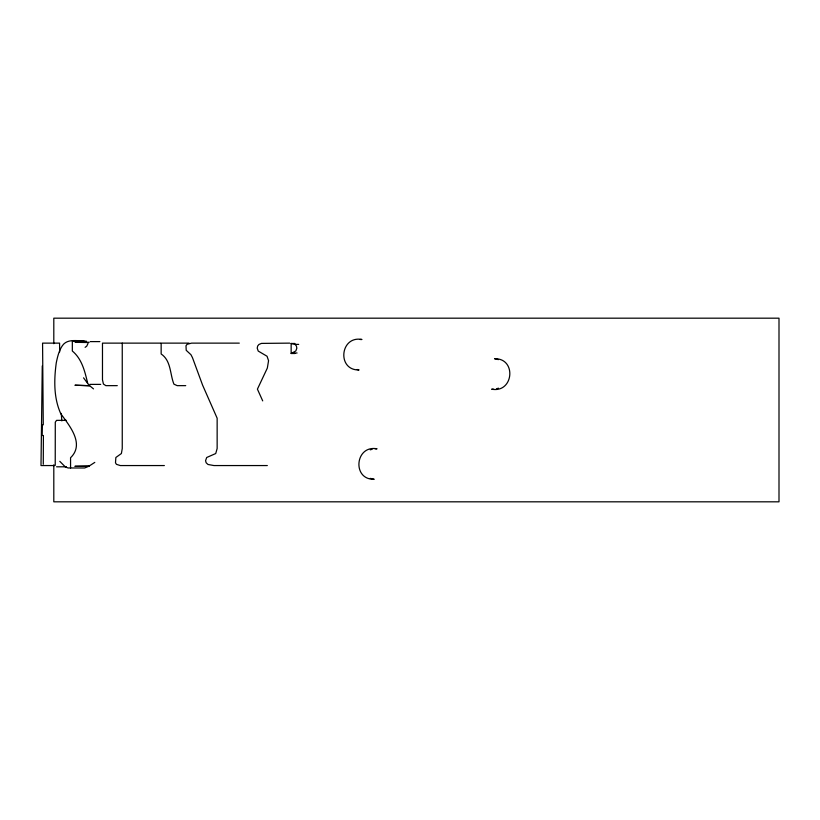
<?xml version="1.0" encoding="UTF-8"?>
<svg xmlns="http://www.w3.org/2000/svg" width="820" height="820" viewBox="0 0 820 820"><rect width="100%" height="100%" fill="white"/><g stroke="black" fill="none" stroke-linecap="round" stroke-linejoin="round"><path stroke-width="1.23" d="M42.271 365.915L41 465.555L54.971 465.555M87.965 343.58L86.715 346.183L85.116 347.342M59.788 461.332L65.323 466.918L68.101 467.974L84.655 467.974L88.744 466.313L94.802 462.388M291.151 353.502L295.856 350.929L296.84 348.151L296.389 345.958L295.036 344.39L291.151 343.488L291.151 353.502L294.923 353.502M496.582 388.762L498.468 388.178M370.261 449.842L372.157 449.247M359.959 339.49L361.958 339.49C339.982 335.339 336.712 370.558 359.078 369.953L357.151 369.502M83.917 340.71C76.701 341.089 67.281 338.547 62.443 345.599C58.917 350.704 57.513 356.843 56.272 362.819C53.976 379.732 53.597 397.843 60.772 413.71C69.423 425.672 84.931 443.917 70.561 457.744L70.561 467.974M86.336 341.161L72.334 341.161L72.334 351.021C82.041 359.047 84.87 371.583 87.678 383.217M90.19 341.602L99.876 341.602M88.99 342.319L75.143 342.319L88.693 342.545M160.576 343.129L102.48 343.129L102.48 379.814L103.433 384.026L105.862 385.646L117.291 385.646M189.01 343.129L161.15 343.129L161.15 353.984C171.226 360.738 169.873 374.145 173.932 384.16L177.192 385.646L185.73 385.646M239.296 343.129L191.603 343.129L187.114 344.297L185.996 345.753L186.212 350.304L190.957 354.722L192.474 357.663L202.601 385.154L217.146 418.2L217.146 448.509L215.732 453.532L206.691 457.498L205.564 460.707L206.179 462.818L208.013 464.479L213.938 465.555L267.33 465.555M289.737 343.129L261.477 343.395L258.925 344.472L257.654 346.019L257.224 348.151L258.218 351.062L267.053 356.249L268.56 360.708L267.34 368.067L257.418 389.141L262.707 400.888M291.151 343.488L294.923 343.488M295.036 344.39L298.695 344.39M292.084 353L297.076 353M89.79 384.385L100.706 384.385M89.677 385.728L75.143 385.215L89.677 385.728L93.5 388.895M493.671 389.203L491.672 389.192C513.648 393.344 516.918 358.125 494.552 358.729L498.416 359.621M66.379 420.352L56.559 420.352L55.288 422.187L55.227 464.878M375.068 448.817L377.056 448.817C355.091 444.665 351.821 479.884 374.186 479.28L370.322 478.388M164.359 465.555L120.294 465.555L116.46 464.335L115.497 462.828L115.856 457.498L121.391 453.532L122.252 448.509L122.252 343.129M88.99 466.037L74.886 466.313L88.744 466.313M56.559 466.805L66.379 466.805M83.548 377.835L88.99 385.215M61.233 413.372L61.849 420.906M43.275 464.253L43.398 435.502L42.179 435.502L42.291 424.832L43.265 424.832L42.568 343.129L59.573 343.129L59.675 351.913M53.802 343.693L53.802 318.18L779 318.18L779 501.819L53.802 501.819L53.802 464.837"/></g></svg>
